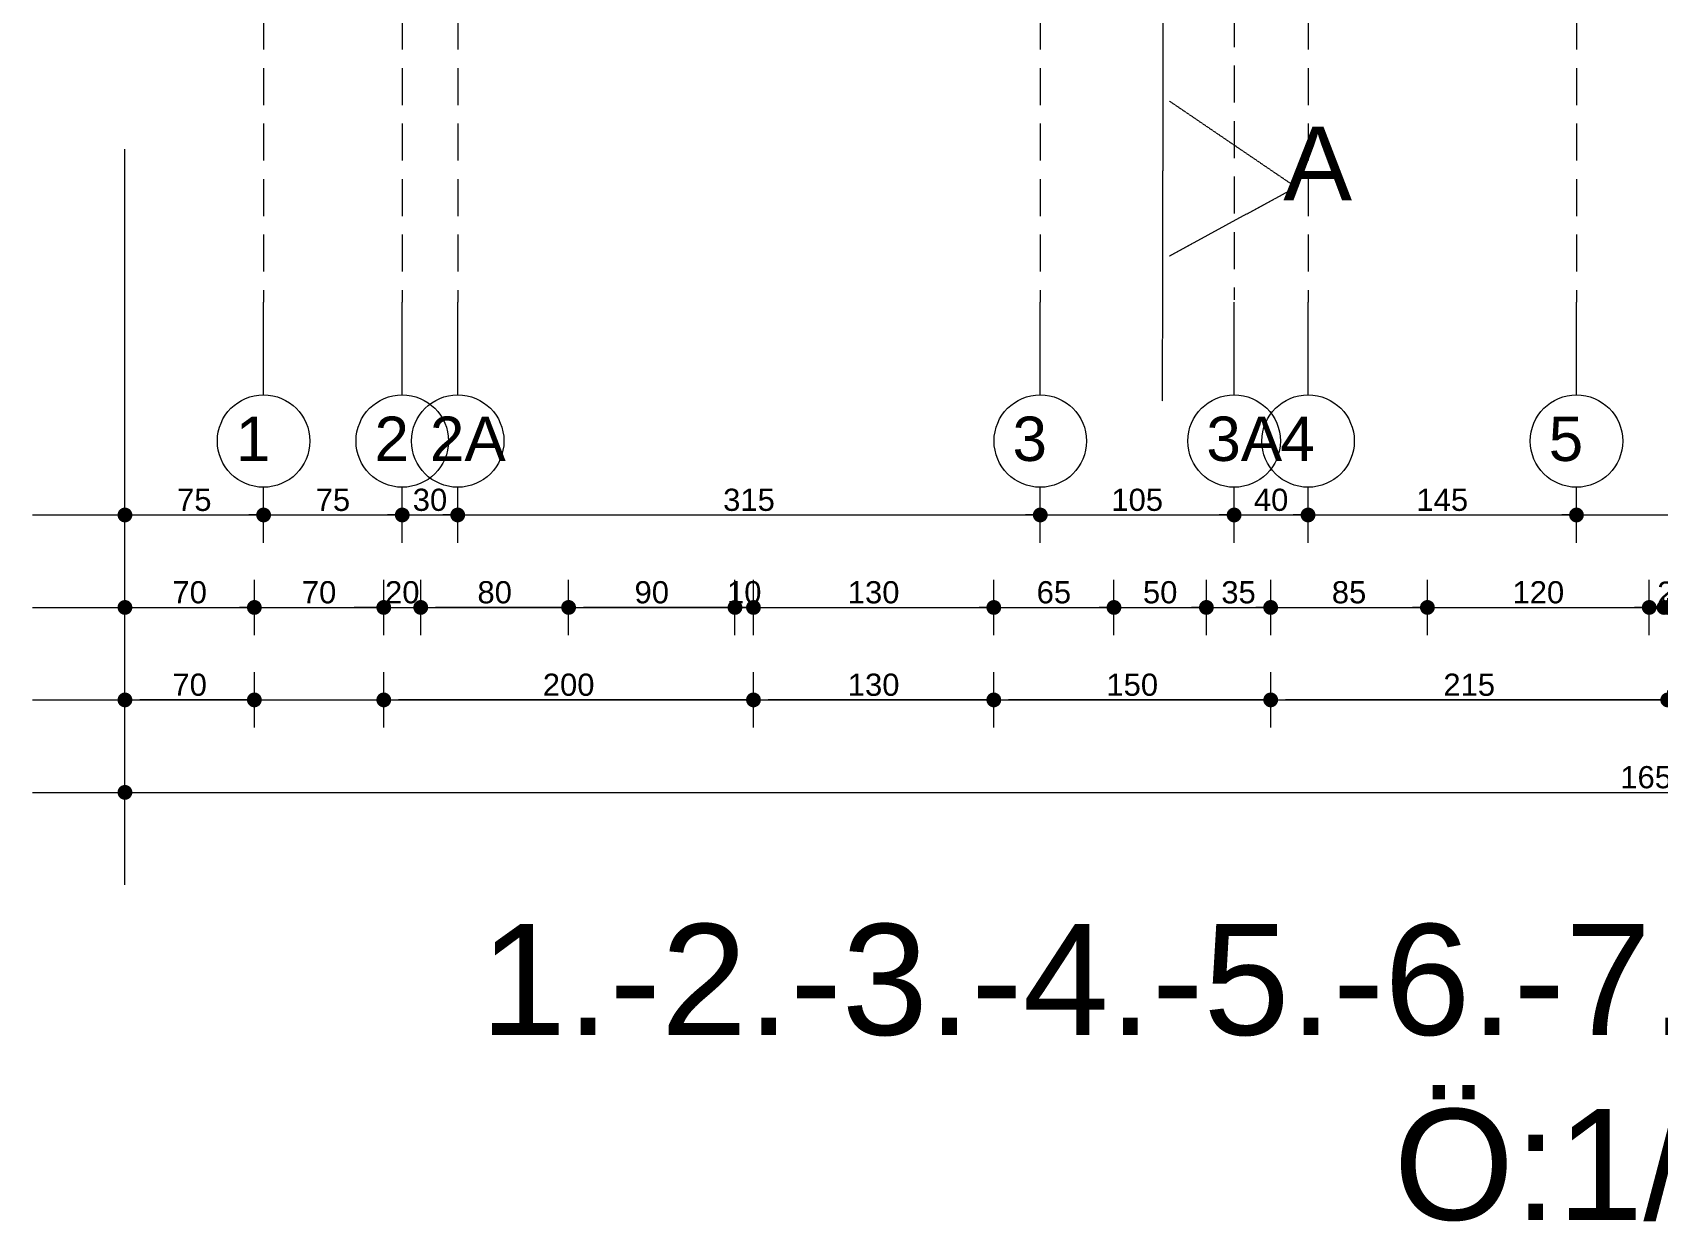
# Model space of a CAD drawing. Header units: millimetres. Extents: x 38129 to 72024, y -56282 to 16512.
# Drawn here: x 48239 to 49119, y -45777 to -45134 of the extents above; entities that cross this region are included whole.
import ezdxf

# ---------------------------------------------------------------- set-up
doc = ezdxf.new("R2010")
doc.units = ezdxf.units.MM
doc.linetypes.add('HIDDEN', pattern=[0.375, 0.25, -0.125])
for name, color, linetype, lineweight in [('AKS', 55, 'HIDDEN', 0), ('DIŞÖLÇÜ', 37, 'Continuous', 0), ('mahal', 7, 'Continuous', 5), ('pencere+KAPI', 1, 'Continuous', 0)]:
    doc.layers.add(name, color=color, linetype=linetype, lineweight=lineweight)
doc.styles.add('icdisolcu_yazi', font='arial.ttf')
doc.styles.get("Standard").update_dxf_attribs({"font": 'arial.ttf'})
doc.dimstyles.new('İç Ölçü', dxfattribs={"dimtxt": 12, "dimasz": 8, "dimexe": 5, "dimexo": 0, "dimgap": 2, "dimtad": 1, "dimdec": 0, "dimzin": 12, "dimdsep": 46, "dimtxsty": 'icdisolcu_yazi', "dimblk": 'DOT', "dimcen": 8, "dimdle": 5, "dimclrd": 256, "dimclre": 256, "dimclrt": 7, "dimadec": 0, "dimazin": 3, "dimtfac": 1, "dimtdec": 0, "dimtix": 1, "dimtmove": 2, "dimatfit": 3, "dimldrblk": 'DOT', "dimfxl": 0, "dimtolj": 1, "dimtzin": 0, "dimlwd": -1, "dimlwe": -1, "dimarcsym": 0})

# ---------------------------------------------------------------- blocks, each defined once
blk = doc.blocks.new('_Dot')
at = {"color": 0, "lineweight": -2}
blk.add_line((-0.5, 0), (-1, 0), dxfattribs=at)
at = {"color": 0, "lineweight": 30, "const_width": 0.5}
blk.add_lwpolyline([(-0.25, 0, 1), (0.25, 0, 1)], format="xyb", close=True, dxfattribs=at)
blk = doc.blocks.new('*D1223')
at = {"layer": 'Defpoints', "color": 0, "lineweight": 120, "transparency": 16777216}
for p in [(48288.99, -45396.49), (48364, -45395.38), (48364, -45395.38)]:
    blk.add_point(p, dxfattribs=at)
at = {"layer": 'DIŞÖLÇÜ', "transparency": 16777216}
for p, q in [((48288.99, -45396.49), (48288.99, -45390.38)), ((48364, -45395.38), (48364, -45390.38))]:
    blk.add_line(p, q, dxfattribs=at)
at = {"layer": 'DIŞÖLÇÜ', "linetype": 'Continuous', "transparency": 16777216}
blk.add_line((48296.99, -45395.38), (48356, -45395.38), dxfattribs=at)
at = {"layer": 'DIŞÖLÇÜ', "transparency": 16777216, "xscale": 8, "yscale": 8, "zscale": 8, "rotation": 180}
blk.add_blockref('_Dot', (48288.99, -45395.38), dxfattribs=at)
at = {"layer": 'DIŞÖLÇÜ', "transparency": 16777216, "xscale": 8, "yscale": 8, "zscale": 8}
blk.add_blockref('_Dot', (48364, -45395.38), dxfattribs=at)
at = {"layer": 'DIŞÖLÇÜ', "color": 7, "transparency": 16777216, "insert": (48326.5, -45387.28), "char_height": 12, "attachment_point": 5, "style": 'icdisolcu_yazi'}
blk.add_mtext('\\A1;75', dxfattribs=at)
blk = doc.blocks.new('*D1224')
at = {"layer": 'Defpoints', "color": 0, "lineweight": 120, "transparency": 16777216}
for p in [(48364, -45395.38), (48439, -45395.38), (48439, -45395.38)]:
    blk.add_point(p, dxfattribs=at)
at = {"layer": 'DIŞÖLÇÜ', "transparency": 16777216}
for p, q in [((48364, -45395.38), (48364, -45390.38)), ((48439, -45395.38), (48439, -45390.38))]:
    blk.add_line(p, q, dxfattribs=at)
at = {"layer": 'DIŞÖLÇÜ', "linetype": 'Continuous', "transparency": 16777216}
blk.add_line((48372, -45395.38), (48431, -45395.38), dxfattribs=at)
at = {"layer": 'DIŞÖLÇÜ', "transparency": 16777216, "xscale": 8, "yscale": 8, "zscale": 8, "rotation": 180}
blk.add_blockref('_Dot', (48364, -45395.38), dxfattribs=at)
at = {"layer": 'DIŞÖLÇÜ', "transparency": 16777216, "xscale": 8, "yscale": 8, "zscale": 8}
blk.add_blockref('_Dot', (48439, -45395.38), dxfattribs=at)
at = {"layer": 'DIŞÖLÇÜ', "color": 7, "transparency": 16777216, "insert": (48401.5, -45387.28), "char_height": 12, "attachment_point": 5, "style": 'icdisolcu_yazi'}
blk.add_mtext('\\A1;75', dxfattribs=at)
blk = doc.blocks.new('*D1225')
at = {"layer": 'Defpoints', "color": 0, "lineweight": 120, "transparency": 16777216}
for p in [(48469, -45395.38), (48784.15, -45395.38), (48784.15, -45395.38)]:
    blk.add_point(p, dxfattribs=at)
at = {"layer": 'DIŞÖLÇÜ', "transparency": 16777216}
for p, q in [((48469, -45395.38), (48469, -45390.38)), ((48784.15, -45395.38), (48784.15, -45390.38))]:
    blk.add_line(p, q, dxfattribs=at)
at = {"layer": 'DIŞÖLÇÜ', "linetype": 'Continuous', "transparency": 16777216}
blk.add_line((48477, -45395.38), (48776.15, -45395.38), dxfattribs=at)
at = {"layer": 'DIŞÖLÇÜ', "transparency": 16777216, "xscale": 8, "yscale": 8, "zscale": 8, "rotation": 180}
blk.add_blockref('_Dot', (48469, -45395.38), dxfattribs=at)
at = {"layer": 'DIŞÖLÇÜ', "transparency": 16777216, "xscale": 8, "yscale": 8, "zscale": 8}
blk.add_blockref('_Dot', (48784.15, -45395.38), dxfattribs=at)
at = {"layer": 'DIŞÖLÇÜ', "color": 7, "transparency": 16777216, "insert": (48626.57, -45387.25), "char_height": 12, "attachment_point": 5, "style": 'icdisolcu_yazi'}
blk.add_mtext('\\A1;315', dxfattribs=at)
blk = doc.blocks.new('*D1226')
at = {"layer": 'Defpoints', "color": 0, "lineweight": 120, "transparency": 16777216}
for p in [(48784.15, -45395.38), (48889, -45395.38), (48889, -45395.38)]:
    blk.add_point(p, dxfattribs=at)
at = {"layer": 'DIŞÖLÇÜ', "transparency": 16777216}
for p, q in [((48784.15, -45395.38), (48784.15, -45390.38)), ((48889, -45395.38), (48889, -45390.38))]:
    blk.add_line(p, q, dxfattribs=at)
at = {"layer": 'DIŞÖLÇÜ', "linetype": 'Continuous', "transparency": 16777216}
blk.add_line((48792.15, -45395.38), (48881, -45395.38), dxfattribs=at)
at = {"layer": 'DIŞÖLÇÜ', "transparency": 16777216, "xscale": 8, "yscale": 8, "zscale": 8, "rotation": 180}
blk.add_blockref('_Dot', (48784.15, -45395.38), dxfattribs=at)
at = {"layer": 'DIŞÖLÇÜ', "transparency": 16777216, "xscale": 8, "yscale": 8, "zscale": 8}
blk.add_blockref('_Dot', (48889, -45395.38), dxfattribs=at)
at = {"layer": 'DIŞÖLÇÜ', "color": 7, "transparency": 16777216, "insert": (48836.57, -45387.25), "char_height": 12, "attachment_point": 5, "style": 'icdisolcu_yazi'}
blk.add_mtext('\\A1;105', dxfattribs=at)
blk = doc.blocks.new('*D1227')
at = {"layer": 'Defpoints', "color": 0, "lineweight": 120, "transparency": 16777216}
for p in [(48929, -45395.38), (49074.2, -45395.38), (49074.2, -45395.38)]:
    blk.add_point(p, dxfattribs=at)
at = {"layer": 'DIŞÖLÇÜ', "transparency": 16777216}
for p, q in [((48929, -45395.38), (48929, -45390.38)), ((49074.2, -45395.38), (49074.2, -45390.38))]:
    blk.add_line(p, q, dxfattribs=at)
at = {"layer": 'DIŞÖLÇÜ', "linetype": 'Continuous', "transparency": 16777216}
blk.add_line((48937, -45395.38), (49066.2, -45395.38), dxfattribs=at)
at = {"layer": 'DIŞÖLÇÜ', "transparency": 16777216, "xscale": 8, "yscale": 8, "zscale": 8, "rotation": 180}
blk.add_blockref('_Dot', (48929, -45395.38), dxfattribs=at)
at = {"layer": 'DIŞÖLÇÜ', "transparency": 16777216, "xscale": 8, "yscale": 8, "zscale": 8}
blk.add_blockref('_Dot', (49074.2, -45395.38), dxfattribs=at)
at = {"layer": 'DIŞÖLÇÜ', "color": 7, "transparency": 16777216, "insert": (49001.6, -45387.25), "char_height": 12, "attachment_point": 5, "style": 'icdisolcu_yazi'}
blk.add_mtext('\\A1;145', dxfattribs=at)
blk = doc.blocks.new('*D1228')
at = {"layer": 'Defpoints', "color": 0, "lineweight": 120, "transparency": 16777216}
for p in [(49074.2, -45395.38), (49459, -45395.38), (49459, -45395.38)]:
    blk.add_point(p, dxfattribs=at)
at = {"layer": 'DIŞÖLÇÜ', "transparency": 16777216}
for p, q in [((49074.2, -45395.38), (49074.2, -45390.38)), ((49459, -45395.38), (49459, -45390.38))]:
    blk.add_line(p, q, dxfattribs=at)
at = {"layer": 'DIŞÖLÇÜ', "linetype": 'Continuous', "transparency": 16777216}
blk.add_line((49082.2, -45395.38), (49451, -45395.38), dxfattribs=at)
at = {"layer": 'DIŞÖLÇÜ', "transparency": 16777216, "xscale": 8, "yscale": 8, "zscale": 8, "rotation": 180}
blk.add_blockref('_Dot', (49074.2, -45395.38), dxfattribs=at)
at = {"layer": 'DIŞÖLÇÜ', "transparency": 16777216, "xscale": 8, "yscale": 8, "zscale": 8}
blk.add_blockref('_Dot', (49459, -45395.38), dxfattribs=at)
at = {"layer": 'DIŞÖLÇÜ', "color": 7, "transparency": 16777216, "insert": (49266.6, -45387.25), "char_height": 12, "attachment_point": 5, "style": 'icdisolcu_yazi'}
blk.add_mtext('\\A1;385', dxfattribs=at)
blk = doc.blocks.new('*D1231')
at = {"layer": 'Defpoints', "color": 0, "lineweight": 120, "transparency": 16777216}
for p in [(48288.99, -45445.38), (48359, -45445.38), (48359, -45445.38)]:
    blk.add_point(p, dxfattribs=at)
at = {"layer": 'DIŞÖLÇÜ', "transparency": 16777216}
for p, q in [((48288.99, -45445.38), (48288.99, -45440.38)), ((48359, -45445.38), (48359, -45440.38))]:
    blk.add_line(p, q, dxfattribs=at)
at = {"layer": 'DIŞÖLÇÜ', "linetype": 'Continuous', "transparency": 16777216}
blk.add_line((48296.99, -45445.38), (48351, -45445.38), dxfattribs=at)
at = {"layer": 'DIŞÖLÇÜ', "transparency": 16777216, "xscale": 8, "yscale": 8, "zscale": 8, "rotation": 180}
blk.add_blockref('_Dot', (48288.99, -45445.38), dxfattribs=at)
at = {"layer": 'DIŞÖLÇÜ', "transparency": 16777216, "xscale": 8, "yscale": 8, "zscale": 8}
blk.add_blockref('_Dot', (48359, -45445.38), dxfattribs=at)
at = {"layer": 'DIŞÖLÇÜ', "color": 7, "transparency": 16777216, "insert": (48324, -45437.25), "char_height": 12, "attachment_point": 5, "style": 'icdisolcu_yazi'}
blk.add_mtext('\\A1;70', dxfattribs=at)
blk = doc.blocks.new('*D1232')
at = {"layer": 'Defpoints', "color": 0, "lineweight": 120, "transparency": 16777216}
for p in [(48359, -45445.38), (48429, -45445.38), (48429, -45445.38)]:
    blk.add_point(p, dxfattribs=at)
at = {"layer": 'DIŞÖLÇÜ', "transparency": 16777216}
for p, q in [((48359, -45445.38), (48359, -45440.38)), ((48429, -45445.38), (48429, -45440.38))]:
    blk.add_line(p, q, dxfattribs=at)
at = {"layer": 'DIŞÖLÇÜ', "linetype": 'Continuous', "transparency": 16777216}
blk.add_line((48367, -45445.38), (48421, -45445.38), dxfattribs=at)
at = {"layer": 'DIŞÖLÇÜ', "transparency": 16777216, "xscale": 8, "yscale": 8, "zscale": 8, "rotation": 180}
blk.add_blockref('_Dot', (48359, -45445.38), dxfattribs=at)
at = {"layer": 'DIŞÖLÇÜ', "transparency": 16777216, "xscale": 8, "yscale": 8, "zscale": 8}
blk.add_blockref('_Dot', (48429, -45445.38), dxfattribs=at)
at = {"layer": 'DIŞÖLÇÜ', "color": 7, "transparency": 16777216, "insert": (48394, -45437.25), "char_height": 12, "attachment_point": 5, "style": 'icdisolcu_yazi'}
blk.add_mtext('\\A1;70', dxfattribs=at)
blk = doc.blocks.new('*D1233')
at = {"layer": 'Defpoints', "color": 0, "lineweight": 120, "transparency": 16777216}
for p in [(48429, -45445.38), (48449, -45445.38), (48449, -45445.38)]:
    blk.add_point(p, dxfattribs=at)
at = {"layer": 'DIŞÖLÇÜ', "linetype": 'Continuous', "transparency": 16777216}
for p, q in [((48421, -45445.38), (48413, -45445.38)), ((48429, -45445.38), (48449, -45445.38)), ((48457, -45445.38), (48465, -45445.38))]:
    blk.add_line(p, q, dxfattribs=at)
at = {"layer": 'DIŞÖLÇÜ', "transparency": 16777216}
for p, q in [((48429, -45445.38), (48429, -45440.38)), ((48449, -45445.38), (48449, -45440.38))]:
    blk.add_line(p, q, dxfattribs=at)
at = {"layer": 'DIŞÖLÇÜ', "transparency": 16777216, "xscale": 8, "yscale": 8, "zscale": 8}
blk.add_blockref('_Dot', (48429, -45445.38), dxfattribs=at)
at = {"layer": 'DIŞÖLÇÜ', "transparency": 16777216, "xscale": 8, "yscale": 8, "zscale": 8, "rotation": 180}
blk.add_blockref('_Dot', (48449, -45445.38), dxfattribs=at)
at = {"layer": 'DIŞÖLÇÜ', "color": 7, "transparency": 16777216, "insert": (48439, -45437.25), "char_height": 12, "attachment_point": 5, "style": 'icdisolcu_yazi'}
blk.add_mtext('\\A1;20', dxfattribs=at)
blk = doc.blocks.new('*D1234')
at = {"layer": 'Defpoints', "color": 0, "lineweight": 120, "transparency": 16777216}
for p in [(48628.99, -45445.38), (48759, -45445.38), (48759, -45445.38)]:
    blk.add_point(p, dxfattribs=at)
at = {"layer": 'DIŞÖLÇÜ', "transparency": 16777216}
for p, q in [((48628.99, -45445.38), (48628.99, -45440.38)), ((48759, -45445.38), (48759, -45440.38))]:
    blk.add_line(p, q, dxfattribs=at)
at = {"layer": 'DIŞÖLÇÜ', "linetype": 'Continuous', "transparency": 16777216}
blk.add_line((48636.99, -45445.38), (48751, -45445.38), dxfattribs=at)
at = {"layer": 'DIŞÖLÇÜ', "transparency": 16777216, "xscale": 8, "yscale": 8, "zscale": 8, "rotation": 180}
blk.add_blockref('_Dot', (48628.99, -45445.38), dxfattribs=at)
at = {"layer": 'DIŞÖLÇÜ', "transparency": 16777216, "xscale": 8, "yscale": 8, "zscale": 8}
blk.add_blockref('_Dot', (48759, -45445.38), dxfattribs=at)
at = {"layer": 'DIŞÖLÇÜ', "color": 7, "transparency": 16777216, "insert": (48693.99, -45437.25), "char_height": 12, "attachment_point": 5, "style": 'icdisolcu_yazi'}
blk.add_mtext('\\A1;130', dxfattribs=at)
blk = doc.blocks.new('*D1235')
at = {"layer": 'Defpoints', "color": 0, "lineweight": 120, "transparency": 16777216}
for p in [(48759, -45445.38), (48824, -45445.38), (48824, -45445.38)]:
    blk.add_point(p, dxfattribs=at)
at = {"layer": 'DIŞÖLÇÜ', "transparency": 16777216}
for p, q in [((48759, -45445.38), (48759, -45440.38)), ((48824, -45445.38), (48824, -45440.38))]:
    blk.add_line(p, q, dxfattribs=at)
at = {"layer": 'DIŞÖLÇÜ', "linetype": 'Continuous', "transparency": 16777216}
blk.add_line((48767, -45445.38), (48816, -45445.38), dxfattribs=at)
at = {"layer": 'DIŞÖLÇÜ', "transparency": 16777216, "xscale": 8, "yscale": 8, "zscale": 8, "rotation": 180}
blk.add_blockref('_Dot', (48759, -45445.38), dxfattribs=at)
at = {"layer": 'DIŞÖLÇÜ', "transparency": 16777216, "xscale": 8, "yscale": 8, "zscale": 8}
blk.add_blockref('_Dot', (48824, -45445.38), dxfattribs=at)
at = {"layer": 'DIŞÖLÇÜ', "color": 7, "transparency": 16777216, "insert": (48791.5, -45437.25), "char_height": 12, "attachment_point": 5, "style": 'icdisolcu_yazi'}
blk.add_mtext('\\A1;65', dxfattribs=at)
blk = doc.blocks.new('*D1236')
at = {"layer": 'Defpoints', "color": 0, "lineweight": 120, "transparency": 16777216}
for p in [(48824, -45445.38), (48874, -45445.38), (48874, -45445.38)]:
    blk.add_point(p, dxfattribs=at)
at = {"layer": 'DIŞÖLÇÜ', "transparency": 16777216}
for p, q in [((48824, -45445.38), (48824, -45440.38)), ((48874, -45445.38), (48874, -45440.38))]:
    blk.add_line(p, q, dxfattribs=at)
at = {"layer": 'DIŞÖLÇÜ', "linetype": 'Continuous', "transparency": 16777216}
blk.add_line((48832, -45445.38), (48866, -45445.38), dxfattribs=at)
at = {"layer": 'DIŞÖLÇÜ', "transparency": 16777216, "xscale": 8, "yscale": 8, "zscale": 8, "rotation": 180}
blk.add_blockref('_Dot', (48824, -45445.38), dxfattribs=at)
at = {"layer": 'DIŞÖLÇÜ', "transparency": 16777216, "xscale": 8, "yscale": 8, "zscale": 8}
blk.add_blockref('_Dot', (48874, -45445.38), dxfattribs=at)
at = {"layer": 'DIŞÖLÇÜ', "color": 7, "transparency": 16777216, "insert": (48849, -45437.25), "char_height": 12, "attachment_point": 5, "style": 'icdisolcu_yazi'}
blk.add_mtext('\\A1;50', dxfattribs=at)
blk = doc.blocks.new('*D1237')
at = {"layer": 'Defpoints', "color": 0, "lineweight": 120, "transparency": 16777216}
for p in [(48874, -45445.38), (48908.79, -45445.38), (48908.79, -45445.38)]:
    blk.add_point(p, dxfattribs=at)
at = {"layer": 'DIŞÖLÇÜ', "transparency": 16777216}
for p, q in [((48874, -45445.38), (48874, -45440.38)), ((48908.79, -45445.38), (48908.79, -45440.38))]:
    blk.add_line(p, q, dxfattribs=at)
at = {"layer": 'DIŞÖLÇÜ', "linetype": 'Continuous', "transparency": 16777216}
blk.add_line((48882, -45445.38), (48900.79, -45445.38), dxfattribs=at)
at = {"layer": 'DIŞÖLÇÜ', "transparency": 16777216, "xscale": 8, "yscale": 8, "zscale": 8, "rotation": 180}
blk.add_blockref('_Dot', (48874, -45445.38), dxfattribs=at)
at = {"layer": 'DIŞÖLÇÜ', "transparency": 16777216, "xscale": 8, "yscale": 8, "zscale": 8}
blk.add_blockref('_Dot', (48908.79, -45445.38), dxfattribs=at)
at = {"layer": 'DIŞÖLÇÜ', "color": 7, "transparency": 16777216, "insert": (48891.39, -45437.25), "char_height": 12, "attachment_point": 5, "style": 'icdisolcu_yazi'}
blk.add_mtext('\\A1;35', dxfattribs=at)
blk = doc.blocks.new('*D1238')
at = {"layer": 'Defpoints', "color": 0, "lineweight": 120, "transparency": 16777216}
for p in [(48908.79, -45445.38), (48993.56, -45445.38), (48993.56, -45445.38)]:
    blk.add_point(p, dxfattribs=at)
at = {"layer": 'DIŞÖLÇÜ', "transparency": 16777216}
for p, q in [((48908.79, -45445.38), (48908.79, -45440.38)), ((48993.56, -45445.38), (48993.56, -45440.38))]:
    blk.add_line(p, q, dxfattribs=at)
at = {"layer": 'DIŞÖLÇÜ', "linetype": 'Continuous', "transparency": 16777216}
blk.add_line((48916.79, -45445.38), (48985.56, -45445.38), dxfattribs=at)
at = {"layer": 'DIŞÖLÇÜ', "transparency": 16777216, "xscale": 8, "yscale": 8, "zscale": 8, "rotation": 180}
blk.add_blockref('_Dot', (48908.79, -45445.38), dxfattribs=at)
at = {"layer": 'DIŞÖLÇÜ', "transparency": 16777216, "xscale": 8, "yscale": 8, "zscale": 8}
blk.add_blockref('_Dot', (48993.56, -45445.38), dxfattribs=at)
at = {"layer": 'DIŞÖLÇÜ', "color": 7, "transparency": 16777216, "insert": (48951.17, -45437.25), "char_height": 12, "attachment_point": 5, "style": 'icdisolcu_yazi'}
blk.add_mtext('\\A1;85', dxfattribs=at)
blk = doc.blocks.new('*D1239')
at = {"layer": 'Defpoints', "color": 0, "lineweight": 120, "transparency": 16777216}
for p in [(48993.56, -45445.38), (49113.56, -45445.38), (49113.56, -45445.38)]:
    blk.add_point(p, dxfattribs=at)
at = {"layer": 'DIŞÖLÇÜ', "transparency": 16777216}
for p, q in [((48993.56, -45445.38), (48993.56, -45440.38)), ((49113.56, -45445.38), (49113.56, -45440.38))]:
    blk.add_line(p, q, dxfattribs=at)
at = {"layer": 'DIŞÖLÇÜ', "linetype": 'Continuous', "transparency": 16777216}
blk.add_line((49001.56, -45445.38), (49105.56, -45445.38), dxfattribs=at)
at = {"layer": 'DIŞÖLÇÜ', "transparency": 16777216, "xscale": 8, "yscale": 8, "zscale": 8, "rotation": 180}
blk.add_blockref('_Dot', (48993.56, -45445.38), dxfattribs=at)
at = {"layer": 'DIŞÖLÇÜ', "transparency": 16777216, "xscale": 8, "yscale": 8, "zscale": 8}
blk.add_blockref('_Dot', (49113.56, -45445.38), dxfattribs=at)
at = {"layer": 'DIŞÖLÇÜ', "color": 7, "transparency": 16777216, "insert": (49053.56, -45437.25), "char_height": 12, "attachment_point": 5, "style": 'icdisolcu_yazi'}
blk.add_mtext('\\A1;120', dxfattribs=at)
blk = doc.blocks.new('*D1240')
at = {"layer": 'Defpoints', "color": 0, "lineweight": 120, "transparency": 16777216}
for p in [(49121.54, -45445.38), (49123.56, -45445.38), (49123.56, -45445.38)]:
    blk.add_point(p, dxfattribs=at)
at = {"layer": 'DIŞÖLÇÜ', "linetype": 'Continuous', "transparency": 16777216}
for p, q in [((49113.54, -45445.38), (49105.54, -45445.38)), ((49121.54, -45445.38), (49123.56, -45445.38)), ((49131.56, -45445.38), (49139.56, -45445.38))]:
    blk.add_line(p, q, dxfattribs=at)
at = {"layer": 'DIŞÖLÇÜ', "transparency": 16777216}
for p, q in [((49121.54, -45445.38), (49121.54, -45440.38)), ((49123.56, -45445.38), (49123.56, -45440.38))]:
    blk.add_line(p, q, dxfattribs=at)
at = {"layer": 'DIŞÖLÇÜ', "transparency": 16777216, "xscale": 8, "yscale": 8, "zscale": 8}
blk.add_blockref('_Dot', (49121.54, -45445.38), dxfattribs=at)
at = {"layer": 'DIŞÖLÇÜ', "transparency": 16777216, "xscale": 8, "yscale": 8, "zscale": 8, "rotation": 180}
blk.add_blockref('_Dot', (49123.56, -45445.38), dxfattribs=at)
at = {"layer": 'DIŞÖLÇÜ', "color": 7, "transparency": 16777216, "insert": (49122.55, -45437.36), "char_height": 12, "attachment_point": 5, "style": 'icdisolcu_yazi'}
blk.add_mtext('\\A1;2', dxfattribs=at)
blk = doc.blocks.new('*D1253')
at = {"layer": 'Defpoints', "color": 0, "lineweight": 120, "transparency": 16777216}
for p in [(48908.79, -45495.38), (48908.79, -45495.38), (49123.56, -45495.38)]:
    blk.add_point(p, dxfattribs=at)
at = {"layer": 'DIŞÖLÇÜ', "transparency": 16777216}
for p, q in [((48908.79, -45495.38), (48908.79, -45490.38)), ((49123.56, -45495.38), (49123.56, -45490.38))]:
    blk.add_line(p, q, dxfattribs=at)
at = {"layer": 'DIŞÖLÇÜ', "linetype": 'Continuous', "transparency": 16777216}
blk.add_line((49115.56, -45495.38), (48916.79, -45495.38), dxfattribs=at)
at = {"layer": 'DIŞÖLÇÜ', "transparency": 16777216, "xscale": 8, "yscale": 8, "zscale": 8, "rotation": 180}
blk.add_blockref('_Dot', (48908.79, -45495.38), dxfattribs=at)
at = {"layer": 'DIŞÖLÇÜ', "transparency": 16777216, "xscale": 8, "yscale": 8, "zscale": 8}
blk.add_blockref('_Dot', (49123.56, -45495.38), dxfattribs=at)
at = {"layer": 'DIŞÖLÇÜ', "color": 7, "transparency": 16777216, "insert": (49016.17, -45487.25), "char_height": 12, "attachment_point": 5, "style": 'icdisolcu_yazi'}
blk.add_mtext('\\A1;215', dxfattribs=at)
blk = doc.blocks.new('*D1254')
at = {"layer": 'Defpoints', "color": 0, "lineweight": 120, "transparency": 16777216}
for p in [(48759, -45495.38), (48759, -45495.38), (48908.79, -45495.38)]:
    blk.add_point(p, dxfattribs=at)
at = {"layer": 'DIŞÖLÇÜ', "transparency": 16777216}
for p, q in [((48759, -45495.38), (48759, -45490.38)), ((48908.79, -45495.38), (48908.79, -45490.38))]:
    blk.add_line(p, q, dxfattribs=at)
at = {"layer": 'DIŞÖLÇÜ', "linetype": 'Continuous', "transparency": 16777216}
blk.add_line((48900.79, -45495.38), (48767, -45495.38), dxfattribs=at)
at = {"layer": 'DIŞÖLÇÜ', "transparency": 16777216, "xscale": 8, "yscale": 8, "zscale": 8, "rotation": 180}
blk.add_blockref('_Dot', (48759, -45495.38), dxfattribs=at)
at = {"layer": 'DIŞÖLÇÜ', "transparency": 16777216, "xscale": 8, "yscale": 8, "zscale": 8}
blk.add_blockref('_Dot', (48908.79, -45495.38), dxfattribs=at)
at = {"layer": 'DIŞÖLÇÜ', "color": 7, "transparency": 16777216, "insert": (48833.89, -45487.25), "char_height": 12, "attachment_point": 5, "style": 'icdisolcu_yazi'}
blk.add_mtext('\\A1;150', dxfattribs=at)
blk = doc.blocks.new('*D1255')
at = {"layer": 'Defpoints', "color": 0, "lineweight": 120, "transparency": 16777216}
for p in [(48628.99, -45495.38), (48628.99, -45495.38), (48759, -45495.38)]:
    blk.add_point(p, dxfattribs=at)
at = {"layer": 'DIŞÖLÇÜ', "transparency": 16777216}
for p, q in [((48628.99, -45495.38), (48628.99, -45490.38)), ((48759, -45495.38), (48759, -45490.38))]:
    blk.add_line(p, q, dxfattribs=at)
at = {"layer": 'DIŞÖLÇÜ', "linetype": 'Continuous', "transparency": 16777216}
blk.add_line((48751, -45495.38), (48636.99, -45495.38), dxfattribs=at)
at = {"layer": 'DIŞÖLÇÜ', "transparency": 16777216, "xscale": 8, "yscale": 8, "zscale": 8, "rotation": 180}
blk.add_blockref('_Dot', (48628.99, -45495.38), dxfattribs=at)
at = {"layer": 'DIŞÖLÇÜ', "transparency": 16777216, "xscale": 8, "yscale": 8, "zscale": 8}
blk.add_blockref('_Dot', (48759, -45495.38), dxfattribs=at)
at = {"layer": 'DIŞÖLÇÜ', "color": 7, "transparency": 16777216, "insert": (48693.99, -45487.25), "char_height": 12, "attachment_point": 5, "style": 'icdisolcu_yazi'}
blk.add_mtext('\\A1;130', dxfattribs=at)
blk = doc.blocks.new('*D1256')
at = {"layer": 'Defpoints', "color": 0, "lineweight": 120, "transparency": 16777216}
for p in [(48429, -45495.38), (48429, -45495.38), (48628.99, -45495.38)]:
    blk.add_point(p, dxfattribs=at)
at = {"layer": 'DIŞÖLÇÜ', "transparency": 16777216}
for p, q in [((48429, -45495.38), (48429, -45490.38)), ((48628.99, -45495.38), (48628.99, -45490.38))]:
    blk.add_line(p, q, dxfattribs=at)
at = {"layer": 'DIŞÖLÇÜ', "linetype": 'Continuous', "transparency": 16777216}
blk.add_line((48620.99, -45495.38), (48437, -45495.38), dxfattribs=at)
at = {"layer": 'DIŞÖLÇÜ', "transparency": 16777216, "xscale": 8, "yscale": 8, "zscale": 8, "rotation": 180}
blk.add_blockref('_Dot', (48429, -45495.38), dxfattribs=at)
at = {"layer": 'DIŞÖLÇÜ', "transparency": 16777216, "xscale": 8, "yscale": 8, "zscale": 8}
blk.add_blockref('_Dot', (48628.99, -45495.38), dxfattribs=at)
at = {"layer": 'DIŞÖLÇÜ', "color": 7, "transparency": 16777216, "insert": (48529, -45487.25), "char_height": 12, "attachment_point": 5, "style": 'icdisolcu_yazi'}
blk.add_mtext('\\A1;200', dxfattribs=at)
blk = doc.blocks.new('*D1257')
at = {"layer": 'Defpoints', "color": 0, "lineweight": 120, "transparency": 16777216}
for p in [(48288.99, -45545.38), (49944.1, -45545.38), (49944.1, -45545.38)]:
    blk.add_point(p, dxfattribs=at)
at = {"layer": 'DIŞÖLÇÜ', "transparency": 16777216}
for p, q in [((48288.99, -45545.38), (48288.99, -45540.38)), ((49944.1, -45545.38), (49944.1, -45540.38))]:
    blk.add_line(p, q, dxfattribs=at)
at = {"layer": 'DIŞÖLÇÜ', "linetype": 'Continuous', "transparency": 16777216}
blk.add_line((48296.99, -45545.38), (49936.1, -45545.38), dxfattribs=at)
at = {"layer": 'DIŞÖLÇÜ', "transparency": 16777216, "xscale": 8, "yscale": 8, "zscale": 8, "rotation": 180}
blk.add_blockref('_Dot', (48288.99, -45545.38), dxfattribs=at)
at = {"layer": 'DIŞÖLÇÜ', "transparency": 16777216, "xscale": 8, "yscale": 8, "zscale": 8}
blk.add_blockref('_Dot', (49944.1, -45545.38), dxfattribs=at)
at = {"layer": 'DIŞÖLÇÜ', "color": 7, "transparency": 16777216, "insert": (49116.54, -45537.25), "char_height": 12, "attachment_point": 5, "style": 'icdisolcu_yazi'}
blk.add_mtext('\\A1;1655', dxfattribs=at)
blk = doc.blocks.new('*D1258')
at = {"layer": 'Defpoints', "color": 0, "lineweight": 120, "transparency": 16777216}
for p in [(48618.99, -45445.38), (48618.99, -45445.38), (48628.99, -45445.38)]:
    blk.add_point(p, dxfattribs=at)
at = {"layer": 'DIŞÖLÇÜ', "linetype": 'Continuous', "transparency": 16777216}
for p, q in [((48610.99, -45445.38), (48602.99, -45445.38)), ((48628.99, -45445.38), (48618.99, -45445.38)), ((48636.99, -45445.38), (48644.99, -45445.38))]:
    blk.add_line(p, q, dxfattribs=at)
at = {"layer": 'DIŞÖLÇÜ', "transparency": 16777216}
for p, q in [((48618.99, -45445.38), (48618.99, -45440.38)), ((48628.99, -45445.38), (48628.99, -45440.38))]:
    blk.add_line(p, q, dxfattribs=at)
at = {"layer": 'DIŞÖLÇÜ', "transparency": 16777216, "xscale": 8, "yscale": 8, "zscale": 8}
blk.add_blockref('_Dot', (48618.99, -45445.38), dxfattribs=at)
at = {"layer": 'DIŞÖLÇÜ', "transparency": 16777216, "xscale": 8, "yscale": 8, "zscale": 8, "rotation": 180}
blk.add_blockref('_Dot', (48628.99, -45445.38), dxfattribs=at)
at = {"layer": 'DIŞÖLÇÜ', "color": 7, "transparency": 16777216, "insert": (48623.99, -45437.25), "char_height": 12, "attachment_point": 5, "style": 'icdisolcu_yazi'}
blk.add_mtext('\\A1;10', dxfattribs=at)
blk = doc.blocks.new('*D1259')
at = {"layer": 'Defpoints', "color": 0, "lineweight": 120, "transparency": 16777216}
for p in [(48528.99, -45445.38), (48528.99, -45445.38), (48618.99, -45445.38)]:
    blk.add_point(p, dxfattribs=at)
at = {"layer": 'DIŞÖLÇÜ', "transparency": 16777216}
for p, q in [((48528.99, -45445.38), (48528.99, -45440.38)), ((48618.99, -45445.38), (48618.99, -45440.38))]:
    blk.add_line(p, q, dxfattribs=at)
at = {"layer": 'DIŞÖLÇÜ', "linetype": 'Continuous', "transparency": 16777216}
blk.add_line((48610.99, -45445.38), (48536.99, -45445.38), dxfattribs=at)
at = {"layer": 'DIŞÖLÇÜ', "transparency": 16777216, "xscale": 8, "yscale": 8, "zscale": 8, "rotation": 180}
blk.add_blockref('_Dot', (48528.99, -45445.38), dxfattribs=at)
at = {"layer": 'DIŞÖLÇÜ', "transparency": 16777216, "xscale": 8, "yscale": 8, "zscale": 8}
blk.add_blockref('_Dot', (48618.99, -45445.38), dxfattribs=at)
at = {"layer": 'DIŞÖLÇÜ', "color": 7, "transparency": 16777216, "insert": (48573.99, -45437.25), "char_height": 12, "attachment_point": 5, "style": 'icdisolcu_yazi'}
blk.add_mtext('\\A1;90', dxfattribs=at)
blk = doc.blocks.new('*D1260')
at = {"layer": 'Defpoints', "color": 0, "lineweight": 120, "transparency": 16777216}
for p in [(48449, -45445.38), (48449, -45445.38), (48528.99, -45445.38)]:
    blk.add_point(p, dxfattribs=at)
at = {"layer": 'DIŞÖLÇÜ', "transparency": 16777216}
for p, q in [((48449, -45445.38), (48449, -45440.38)), ((48528.99, -45445.38), (48528.99, -45440.38))]:
    blk.add_line(p, q, dxfattribs=at)
at = {"layer": 'DIŞÖLÇÜ', "linetype": 'Continuous', "transparency": 16777216}
blk.add_line((48520.99, -45445.38), (48457, -45445.38), dxfattribs=at)
at = {"layer": 'DIŞÖLÇÜ', "transparency": 16777216, "xscale": 8, "yscale": 8, "zscale": 8, "rotation": 180}
blk.add_blockref('_Dot', (48449, -45445.38), dxfattribs=at)
at = {"layer": 'DIŞÖLÇÜ', "transparency": 16777216, "xscale": 8, "yscale": 8, "zscale": 8}
blk.add_blockref('_Dot', (48528.99, -45445.38), dxfattribs=at)
at = {"layer": 'DIŞÖLÇÜ', "color": 7, "transparency": 16777216, "insert": (48489, -45437.25), "char_height": 12, "attachment_point": 5, "style": 'icdisolcu_yazi'}
blk.add_mtext('\\A1;80', dxfattribs=at)
blk = doc.blocks.new('*D1261')
at = {"layer": 'Defpoints', "color": 0, "lineweight": 120, "transparency": 16777216}
for p in [(48288.99, -45495.38), (48288.99, -45495.38), (48359, -45495.38)]:
    blk.add_point(p, dxfattribs=at)
at = {"layer": 'DIŞÖLÇÜ', "transparency": 16777216}
for p, q in [((48288.99, -45495.38), (48288.99, -45490.38)), ((48359, -45495.38), (48359, -45490.38))]:
    blk.add_line(p, q, dxfattribs=at)
at = {"layer": 'DIŞÖLÇÜ', "linetype": 'Continuous', "transparency": 16777216}
blk.add_line((48351, -45495.38), (48296.99, -45495.38), dxfattribs=at)
at = {"layer": 'DIŞÖLÇÜ', "transparency": 16777216, "xscale": 8, "yscale": 8, "zscale": 8, "rotation": 180}
blk.add_blockref('_Dot', (48288.99, -45495.38), dxfattribs=at)
at = {"layer": 'DIŞÖLÇÜ', "transparency": 16777216, "xscale": 8, "yscale": 8, "zscale": 8}
blk.add_blockref('_Dot', (48359, -45495.38), dxfattribs=at)
at = {"layer": 'DIŞÖLÇÜ', "color": 7, "transparency": 16777216, "insert": (48324, -45487.25), "char_height": 12, "attachment_point": 5, "style": 'icdisolcu_yazi'}
blk.add_mtext('\\A1;70', dxfattribs=at)
blk = doc.blocks.new('*D1337')
at = {"layer": 'Defpoints', "color": 0, "lineweight": 120, "transparency": 16777216}
for p in [(48439, -45395.38), (48469, -45395.38), (48469, -45395.38)]:
    blk.add_point(p, dxfattribs=at)
at = {"layer": 'DIŞÖLÇÜ', "transparency": 16777216}
for p, q in [((48439, -45395.38), (48439, -45390.38)), ((48469, -45395.38), (48469, -45390.38))]:
    blk.add_line(p, q, dxfattribs=at)
at = {"layer": 'DIŞÖLÇÜ', "linetype": 'Continuous', "transparency": 16777216}
blk.add_line((48447, -45395.38), (48461, -45395.38), dxfattribs=at)
at = {"layer": 'DIŞÖLÇÜ', "transparency": 16777216, "xscale": 8, "yscale": 8, "zscale": 8, "rotation": 180}
blk.add_blockref('_Dot', (48439, -45395.38), dxfattribs=at)
at = {"layer": 'DIŞÖLÇÜ', "transparency": 16777216, "xscale": 8, "yscale": 8, "zscale": 8}
blk.add_blockref('_Dot', (48469, -45395.38), dxfattribs=at)
at = {"layer": 'DIŞÖLÇÜ', "color": 7, "transparency": 16777216, "insert": (48454, -45387.25), "char_height": 12, "attachment_point": 5, "style": 'icdisolcu_yazi'}
blk.add_mtext('\\A1;30', dxfattribs=at)
blk = doc.blocks.new('*D1361')
at = {"layer": 'Defpoints', "color": 0, "lineweight": 120, "transparency": 16777216}
for p in [(48889, -45395.38), (48929, -45395.38), (48929, -45395.38)]:
    blk.add_point(p, dxfattribs=at)
at = {"layer": 'DIŞÖLÇÜ', "transparency": 16777216}
for p, q in [((48889, -45395.38), (48889, -45390.38)), ((48929, -45395.38), (48929, -45390.38))]:
    blk.add_line(p, q, dxfattribs=at)
at = {"layer": 'DIŞÖLÇÜ', "linetype": 'Continuous', "transparency": 16777216}
blk.add_line((48897, -45395.38), (48921, -45395.38), dxfattribs=at)
at = {"layer": 'DIŞÖLÇÜ', "transparency": 16777216, "xscale": 8, "yscale": 8, "zscale": 8, "rotation": 180}
blk.add_blockref('_Dot', (48889, -45395.38), dxfattribs=at)
at = {"layer": 'DIŞÖLÇÜ', "transparency": 16777216, "xscale": 8, "yscale": 8, "zscale": 8}
blk.add_blockref('_Dot', (48929, -45395.38), dxfattribs=at)
at = {"layer": 'DIŞÖLÇÜ', "color": 7, "transparency": 16777216, "insert": (48909, -45387.25), "char_height": 12, "attachment_point": 5, "style": 'icdisolcu_yazi'}
blk.add_mtext('\\A1;40', dxfattribs=at)

msp = doc.modelspace()

# ---------------------------------------------------------------- linework, layer by layer
at = {"layer": 'AKS', "ltscale": 80}
for p, q in [((48364, -42903.74), (48364, -45280.38)), ((48439, -42903.74), (48439, -45280.38)), ((48469, -42903.74), (48469, -45280.38)), ((48784.15, -42903.74), (48784.15, -45280.38)), ((48889, -42902.39), (48889, -45279.02)), ((48929, -42903.74), (48929, -45280.38)), ((49074.2, -42903.74), (49074.2, -45280.38))]:
    msp.add_line(p, q, dxfattribs=at)
at = {"layer": 'DIŞÖLÇÜ'}
for p, q in [((48288.99, -45595.38), (48288.99, -45197.6)), ((48364, -45330.38), (48364, -45280.38)), ((48364, -45330.38), (48364, -45280.38)), ((48439, -45330.38), (48439, -45280.38)), ((48439, -45330.38), (48439, -45280.38)), ((48469, -45330.38), (48469, -45280.38)), ((48469, -45330.38), (48469, -45280.38)), ((48784.15, -45330.38), (48784.15, -45280.38)), ((48784.15, -45330.38), (48784.15, -45280.38)), ((48889, -45330.38), (48889, -45280.38)), ((48889, -45330.38), (48889, -45280.38)), ((48929, -45330.38), (48929, -45280.38)), ((48929, -45330.38), (48929, -45280.38)), ((49074.2, -45330.38), (49074.2, -45280.38)), ((49074.2, -45330.38), (49074.2, -45280.38)), ((48364, -45410.38), (48364, -45380.38)), ((48439, -45410.38), (48439, -45380.38)), ((48469, -45410.38), (48469, -45380.38)), ((48784.15, -45410.38), (48784.15, -45380.38)), ((48889, -45410.38), (48889, -45380.38)), ((48929, -45410.38), (48929, -45380.38)), ((49074.2, -45410.38), (49074.2, -45380.38)), ((48238.99, -45395.38), (49994.1, -45395.38)), ((48359, -45460.38), (48359, -45430.38)), ((48429, -45460.38), (48429, -45430.38)), ((48449, -45460.38), (48449, -45430.38)), ((48528.99, -45460.38), (48528.99, -45430.38)), ((48618.99, -45460.38), (48618.99, -45430.38)), ((48628.99, -45460.38), (48628.99, -45430.38)), ((48759, -45460.38), (48759, -45430.38)), ((48824, -45460.38), (48824, -45430.38)), ((48874, -45460.38), (48874, -45430.38)), ((48908.79, -45460.38), (48908.79, -45430.38)), ((48993.56, -45460.38), (48993.56, -45430.38)), ((49113.56, -45460.38), (49113.56, -45430.38)), ((48238.99, -45445.38), (49994.1, -45445.38)), ((48359, -45510.38), (48359, -45480.38)), ((48429, -45510.38), (48429, -45480.38)), ((48628.99, -45510.38), (48628.99, -45480.38)), ((48628.99, -45510.38), (48628.99, -45480.38)), ((48759, -45510.38), (48759, -45480.38)), ((48759, -45510.38), (48759, -45480.38)), ((48908.79, -45510.38), (48908.79, -45480.38)), ((48238.99, -45495.38), (49994.1, -45495.38)), ((48238.99, -45545.38), (49994.1, -45545.38))]:
    msp.add_line(p, q, dxfattribs=at)
for centre in [(48364, -45355.38), (48439, -45355.38), (48469, -45355.38), (48784.15, -45355.38), (48889, -45355.38), (48929, -45355.38), (49074.2, -45355.38)]:
    msp.add_circle(centre, 25, dxfattribs=at)
at = {"layer": 'pencere+KAPI', "linetype": 'HIDDEN'}
msp.add_line((48854.83, -42952.22), (48850.1, -45333.87), dxfattribs=at)
msp.add_lwpolyline([(48853.98, -45255.28), (48922.45, -45218.11), (48854.01, -45171.58)], dxfattribs=at)

# ---------------------------------------------------------------- texts
at = {"layer": 'DIŞÖLÇÜ', "char_height": 24, "width": 425.6226, "attachment_point": 1, "rotation": 0}
for s, insert in [('1', (48348.98, -45342.18)), ('2', (48423.98, -45342.18)), ('2A', (48453.98, -45342.18)), ('3', (48769.13, -45342.18)), ('3A', (48873.98, -45342.18)), ('4', (48913.98, -45342.18)), ('5', (49059.18, -45342.18))]:
    msp.add_mtext(s, dxfattribs=dict(at, insert=insert))
at = {"layer": 'mahal', "insert": (48323.75, -45616.55), "char_height": 60, "attachment_point": 1}
msp.add_mtext_dynamic_manual_height_columns('\\pi157.42729;1.-2.-3.-4.-5.-6.-7.KAT PLANLARI\\P\\pi651.52688;Ö:1/50', width=1546.6145, gutter_width=12.5, heights=[0], dxfattribs=at)
at = {"layer": 'pencere+KAPI', "linetype": 'HIDDEN', "insert": (48915.6, -45185.29), "char_height": 40, "width": 1884.4985, "attachment_point": 1, "rotation": 359.95734}
msp.add_mtext('A', dxfattribs=at)

# ---------------------------------------------------------------- dimensions: what is measured, and where the dimension line sits
at = {"layer": 'DIŞÖLÇÜ'}
for base, p1, p2, picture, middle in [((48364, -45395.38), (48288.99, -45396.49), (48364, -45395.38), '*D1223', (48326.5, -45387.28)), ((48439, -45395.38), (48364, -45395.38), (48439, -45395.38), '*D1224', (48401.5, -45387.28)), ((48469, -45395.38), (48439, -45395.38), (48469, -45395.38), '*D1337', (48454, -45387.25)), ((48784.15, -45395.38), (48469, -45395.38), (48784.15, -45395.38), '*D1225', (48626.57, -45387.25)), ((48889, -45395.38), (48784.15, -45395.38), (48889, -45395.38), '*D1226', (48836.57, -45387.25)), ((48929, -45395.38), (48889, -45395.38), (48929, -45395.38), '*D1361', (48909, -45387.25)), ((49074.2, -45395.38), (48929, -45395.38), (49074.2, -45395.38), '*D1227', (49001.6, -45387.25)), ((49459, -45395.38), (49074.2, -45395.38), (49459, -45395.38), '*D1228', (49266.6, -45387.25)), ((48359, -45445.38), (48288.99, -45445.38), (48359, -45445.38), '*D1231', (48324, -45437.25)), ((48429, -45445.38), (48359, -45445.38), (48429, -45445.38), '*D1232', (48394, -45437.25)), ((48449, -45445.38), (48429, -45445.38), (48449, -45445.38), '*D1233', (48439, -45437.25)), ((48449, -45445.38), (48528.99, -45445.38), (48449, -45445.38), '*D1260', (48489, -45437.25)), ((48528.99, -45445.38), (48618.99, -45445.38), (48528.99, -45445.38), '*D1259', (48573.99, -45437.25)), ((48618.99, -45445.38), (48628.99, -45445.38), (48618.99, -45445.38), '*D1258', (48623.99, -45437.25)), ((48759, -45445.38), (48628.99, -45445.38), (48759, -45445.38), '*D1234', (48693.99, -45437.25)), ((48824, -45445.38), (48759, -45445.38), (48824, -45445.38), '*D1235', (48791.5, -45437.25)), ((48874, -45445.38), (48824, -45445.38), (48874, -45445.38), '*D1236', (48849, -45437.25)), ((48908.79, -45445.38), (48874, -45445.38), (48908.79, -45445.38), '*D1237', (48891.39, -45437.25)), ((48993.56, -45445.38), (48908.79, -45445.38), (48993.56, -45445.38), '*D1238', (48951.17, -45437.25)), ((49113.56, -45445.38), (48993.56, -45445.38), (49113.56, -45445.38), '*D1239', (49053.56, -45437.25)), ((49123.56, -45445.38), (49121.54, -45445.38), (49123.56, -45445.38), '*D1240', (49122.55, -45437.36)), ((48288.99, -45495.38), (48359, -45495.38), (48288.99, -45495.38), '*D1261', (48324, -45487.25)), ((48429, -45495.38), (48628.99, -45495.38), (48429, -45495.38), '*D1256', (48529, -45487.25)), ((48628.99, -45495.38), (48759, -45495.38), (48628.99, -45495.38), '*D1255', (48693.99, -45487.25)), ((48759, -45495.38), (48908.79, -45495.38), (48759, -45495.38), '*D1254', (48833.89, -45487.25)), ((48908.79, -45495.38), (49123.56, -45495.38), (48908.79, -45495.38), '*D1253', (49016.17, -45487.25)), ((49944.1, -45545.38), (48288.99, -45545.38), (49944.1, -45545.38), '*D1257', (49116.54, -45537.25))]:
    dim = msp.add_linear_dim(base=base, p1=p1, p2=p2, dimstyle='İç Ölçü', dxfattribs=at)
    dim.commit()
    dim.dimension.update_dxf_attribs({"geometry": picture, "text_midpoint": middle})

doc.saveas('drawing.dxf')
